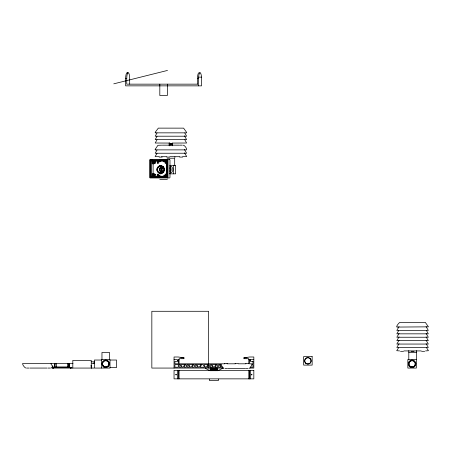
<?xml version="1.0" encoding="UTF-8"?>
<svg xmlns="http://www.w3.org/2000/svg" width="451" height="451" viewBox="0 0 451 451"><rect width="100%" height="100%" fill="white"/><g stroke="black" fill="none" stroke-linecap="round" stroke-linejoin="round"><path stroke-width="0.68" d="M150.296 177.373L150.296 160.054M150.442 177.373L150.442 160.054M167.389 177.367L167.389 160.066M152.235 161.757L152.788 161.193M157.021 132.96L155.195 136.208L186.624 136.208L184.797 132.96M157.021 136.371L155.195 139.613L186.624 139.613L184.414 135.796M157.021 139.776L155.195 143.018L169.886 143.068M157.021 149.997L155.195 153.239L186.624 153.239L184.414 149.428M157.021 153.402L155.099 156.536L159.175 156.694M52.722 366.071L51.515 367.858L50.8 368.067M249.707 368.349L252.38 364.357M399.039 326.62L396.824 330.431L428.326 330.431L426.11 326.62M398.656 330.594L396.824 333.836L428.326 333.841L426.494 330.594M399.039 333.43L396.824 337.247L428.326 337.247L426.11 333.43M399.039 336.841L396.824 340.652L428.326 340.652L426.11 336.841M399.039 340.246L396.824 344.057L428.326 344.062L426.11 340.246M399.039 343.651L396.824 347.467L428.326 347.467L426.11 343.651M398.656 347.631L396.705 350.692L399.597 350.923M162.044 172.699C159.034 171.786 159.034 167.377 162.044 166.47M162.89 166.74C160.748 167.648 160.748 171.515 162.89 172.423M155.589 149.755L155.195 149.833L155.116 149.439L157.923 145.307L161.74 145.166M397.218 326.947C395.313 327.364 398.938 322.628 399.952 322.358L425.293 322.364L428.444 326.845L396.965 327.071M103.104 366.449L103.476 366.071M310.153 358.579L310.53 358.201M414.356 361.544L414.734 361.166M161.994 171.848L160.99 172.581M152.404 161.717L153.199 161.238L153.994 161.717L153.994 162.664L153.199 163.138L152.404 162.664L152.404 161.717L153.419 161.238L154.067 161.627M153.199 163.798L154.546 162.991L155.426 162.991L155.426 161.193M155.426 162.991L154.084 163.798L152.235 163.798L152.235 161.768M165.545 161.717C167.744 160.742 164.874 161.537 165.545 162.664L166.56 163.138L165.545 162.664M152.404 174.762L153.199 174.289L153.994 174.762L153.994 175.715L153.199 176.189L152.404 175.715L152.404 174.762L153.419 174.289M153.199 176.189L154.067 175.805M166.34 173.635L164.998 174.436L164.998 176.24M166.34 176.189L165.545 175.715L165.545 174.762L166.34 174.289M165.545 174.762L166.56 174.289M218.261 370.48L222.337 368.49L222.337 368.067M167.535 177.367L150.211 177.35M151.085 160.635L150.735 160.906L150.814 176.724L166.774 176.809M166.695 176.798L166.763 160.663M155.477 132.819L155.116 132.408L158.318 128.129L183.596 128.14L186.748 132.543L186.488 132.848L155.33 132.848M154.022 161.712L153.622 162.253L154.022 162.67M154.022 174.762L153.622 175.18L154.022 175.721M113.776 83.835L167.496 70.441M172.536 143.068L186.624 143.018L184.797 139.776M155.33 149.879L186.488 149.879C187.543 149.54 184.634 144.878 183.1 145.166M182.644 156.694L186.72 156.536L184.414 152.833M53.838 363.348L22.815 363.348C21.744 363.703 24.698 368.168 26.045 368.067M425.558 350.923L428.444 350.692L426.494 347.631M253.823 359.548L250.418 359.548L250.418 360.4L249.566 360.4L249.566 359.548L248.715 359.548L248.715 358.697L243.89 358.697L243.89 357.846L249.566 356.995L253.823 356.995L253.823 368.067L249.623 368.067M166.628 176.809L167.045 176.521L167.045 160.906L166.628 160.624M127.12 72.797L128.214 72.797A5.677 1.471 -90 0 1 129.685 78.474L129.685 84.157M127.498 72.989A5.677 1.471 -90 0 0 125.649 78.474L125.649 85.859L201.535 85.859L201.535 78.474A5.677 1.471 -90 0 0 200.064 72.797L198.97 72.797A5.677 1.471 -90 0 0 197.499 78.474L197.499 84.157M198.598 77.138L201.535 77.138M125.649 78.474L126.748 78.474A5.677 1.471 90 0 1 128.214 72.797M197.499 78.474L198.598 78.474A5.677 1.471 -90 0 1 200.064 72.797M197.634 84.157L126.748 84.157L126.748 78.474M162.309 145.166L179.509 145.166M180.079 145.166L182.21 145.166M161.407 156.694L166.87 156.694M169.886 156.694L179.763 156.694M159.18 157.089L162.168 157.089M166.673 157.089L169.661 157.089M174.396 157.089L175.146 157.089M179.645 157.089L182.638 157.089M167.135 158.228L174.684 158.228L174.684 165.325M159.812 159.643L167.36 159.643M150.189 160.116L167.535 160.066M151.006 160.624L166.842 160.635M166.171 161.193L151.829 161.193A0.569 0.547 -90 0 0 151.282 161.757L151.282 175.67A0.569 0.547 -90 0 0 151.829 176.24L166.171 176.24M166.622 161.712L166.098 162.129L166.622 162.67M152.404 162.664L153.199 163.138M169.931 165.325L175.659 165.325L175.659 173.844L169.491 173.844M159.75 173.844L161.12 173.844M153.199 173.635L154.546 174.436L155.426 174.436L155.426 176.24M166.622 174.762L166.098 175.174L166.622 175.721M152.404 175.715L153.419 176.189M165.545 175.715L166.56 176.189M159.812 179.521L167.36 179.521M403.904 350.923L421.251 350.923M400.488 351.318L403.476 351.318M411.081 351.318L414.069 351.318M421.674 351.318L424.667 351.318M408.798 352.451L416.352 352.451M180.828 357.846L183.98 357.846L183.98 358.697L179.154 358.697L179.154 359.548L178.303 359.548L178.387 360.484L177.367 360.484L177.452 359.548L174.047 359.548M243.89 357.846L247.041 357.846M416.352 359.548L407.834 359.548L407.834 368.067L416.352 368.067L416.352 350.557M101.486 360.028L94.389 360.028L94.389 367.582M110.078 360.028L116.533 360.028L116.533 367.582L110.078 367.582M177.452 360.4L178.303 360.4M91.147 361.82L94.535 361.82M93.425 362.954L94.535 362.954M55.777 363.348L73 363.348M91.88 363.348L94.315 363.348M224.463 363.523L227.456 363.523M235.056 363.523L238.049 363.523M245.654 363.523L248.642 363.523M54.503 363.81L54.503 367.497L54.453 363.81L56.347 363.81L56.347 366.928M224.852 363.805L179.07 363.805L179.07 359.548M226.966 363.805L235.416 363.805M238.235 363.805L245.981 363.805M221.362 364.662L220.094 364.662L221.571 367.215L222.422 367.215M251.607 364.662L252.972 364.662L252.972 367.215L250.249 367.215M54.436 366.928L69.313 366.928M71.083 367.497L71.083 368.067L71.1 367.497L52.649 367.497L52.671 368.067L110.005 368.067L110.005 359.548L101.486 359.548L101.486 368.067M26.761 368.067L28.898 368.067M29.805 368.067L47.045 368.067M47.953 368.067L50.084 368.067M223.73 368.067L151.835 368.067L151.835 311.286L208.616 311.286L208.616 368.067M216.063 368.636L216.914 368.636L216.914 370.761M224.891 368.636L227.022 368.636M227.631 368.636L245.479 368.636M246.083 368.636L248.213 368.636M152.788 176.24L152.258 175.817L152.235 173.635L154.084 173.635L155.426 174.436M183.98 357.846L178.303 356.995L174.047 356.995L174.047 368.067M209.608 370.48L205.532 368.49L205.532 368.067M166.34 163.798L164.998 162.991L164.998 161.193M160.99 166.582L161.994 167.315M414.356 366.071L414.734 366.449M305.248 358.201L305.626 358.579M108.009 366.071L108.381 366.449M51.459 363.478C49.351 363.224 54.047 367.272 53.663 367.785M220.725 364.357L223.397 368.349M91.063 365.225L91.35 368.067M408.798 350.557L408.798 359.548M250.502 359.548L250.502 360.484L249.482 360.484L249.482 359.548M250.502 370.339L250.502 378.857M249.566 370.339L249.566 378.857M249.482 370.339L249.482 378.857M248.8 359.548L248.8 363.805M248.8 370.339L248.8 378.857M218.391 379.139L218.391 380.559L209.478 380.559L209.478 379.139M217.681 368.067L217.681 370.761M216.999 368.067L216.999 370.761M215.978 368.067L216.063 370.761M215.296 368.067L215.296 370.761M215.212 370.761L215.212 368.636L214.36 368.636L214.36 370.761M214.276 368.067L214.276 370.761M213.594 368.067L213.594 370.761M213.509 370.761L213.509 368.636L212.658 368.636L212.658 370.761M212.573 368.067L212.573 370.761M211.891 368.067L211.891 370.761M211.807 370.761L211.807 368.636L210.955 368.636L210.955 370.761M210.871 368.067L210.871 370.761M210.189 368.067L210.189 370.761M198.598 78.474L198.598 85.859M179.07 370.339L179.07 378.857M178.387 370.339L178.303 378.857M177.367 370.339L177.367 378.857M173.455 165.325L173.455 173.844M172.654 143.029L172.654 145.786M171.566 143.39L171.566 144.81M171.386 143.39L171.369 144.81M170.997 143.39L170.997 144.81M170.816 143.39L170.799 144.81M170.427 143.39L170.427 144.81M170.23 143.39L170.23 144.81M169.711 143.029L169.711 145.786M169.311 143.39L169.311 144.81M169.164 143.029L169.164 145.786M167.36 84.157L167.36 95.511L159.812 95.511L159.812 84.157M165.765 161.717L165.765 162.664M165.765 174.762L165.765 175.715M164.925 161.193L164.925 161.757L163.555 161.757L163.555 161.193M164.925 176.24L164.925 175.67L163.555 175.67L163.555 176.24M164.508 175.67L164.508 176.24M160.122 161.193L160.122 161.757L157.794 161.757L157.794 163.177M160.122 176.24L160.122 175.67L157.794 175.67L157.794 174.249M159.164 161.193L159.164 161.757M159.164 175.67L159.164 176.24M158.752 161.757L158.752 163.177L157.247 163.177L157.247 161.193M158.752 175.67L158.752 174.249L157.247 174.249L157.247 176.24M154.546 161.193L154.546 162.991M154.546 174.436L154.546 176.24M153.12 163.149L153.12 173.584M152.624 161.717L152.624 162.664M152.624 174.762L152.624 175.715M109.52 359.548L109.52 352.451L101.965 352.451L101.965 359.548M91.265 368.067L91.265 360.4L72.808 360.4L72.808 368.067M70.914 367.497L70.914 368.067M70.779 367.497L70.779 368.067M70.621 367.497L70.621 368.067M70.457 367.497L70.457 368.067M69.313 367.497L69.313 363.81L67.402 363.81L67.402 366.928M69.251 363.81L69.296 367.497M69.172 363.81L69.172 367.497M69.071 363.81L69.071 367.497M68.958 363.81L68.958 367.497M68.823 363.81L68.828 367.497M54.932 363.81L54.926 367.497M54.797 363.81L54.797 367.497M54.678 363.81L54.678 367.497M54.577 363.81L54.577 367.497M53.297 367.497L53.297 368.067M53.128 367.497L53.128 368.067M52.97 367.497L52.97 368.067M52.84 367.497L52.84 368.067M52.733 367.497L52.733 368.067M161.199 173.116A3.777 3.647 -90 0 1 160.793 172.925M160.793 166.239A3.777 3.647 -90 0 1 161.199 166.053M162.118 172.767A3.208 3.101 -90 0 1 162.118 166.396M163.11 172.423A3.208 3.101 -90 0 1 163.11 166.74M169.796 168.246A3.777 3.647 -90 0 1 169.796 170.923M162.935 172.22A3.208 3.101 -90 0 1 162.935 166.943M160.579 167.18A3.208 0.829 -90 0 1 160.579 171.983M163.51 171.921A2.638 2.548 -90 0 1 163.51 167.248M167.372 159.485A0.648 0.626 -90 0 1 167.998 160.133L167.998 177.294A0.648 0.626 -90 0 1 167.372 177.942M165.805 161.193A0.569 0.547 -90 0 1 166.351 161.757L166.351 175.67A0.569 0.547 -90 0 1 165.805 176.24M151.705 159.812A0.648 0.626 -90 0 1 152.241 159.485M162.535 166.16A3.862 3.732 -90 0 1 163.871 167.389M163.871 171.775A3.862 3.732 -90 0 1 162.535 173.004M161.249 173.415A3.862 3.732 -90 0 1 159.908 173.331M159.479 173.195A3.862 3.732 -90 0 1 158.679 172.761M157.309 170.952A3.862 3.732 -90 0 1 157.095 170.05M157.095 169.119A3.862 3.732 -90 0 1 157.495 167.789M158.679 166.402A3.862 3.732 -90 0 1 159.479 165.968M159.908 165.833A3.862 3.732 -90 0 1 161.249 165.748M169.926 166.757A3.777 3.647 -90 0 1 169.926 172.412M169.824 167.456A3.208 3.101 -90 0 1 169.824 171.707M169.779 165.833A3.777 3.647 -90 0 1 169.779 173.331M152.957 162.129C153.752 163.871 154.169 160.657 152.957 162.129M102.557 363.421C101.87 367.503 108.618 368.32 108.928 364.194C109.616 360.112 102.867 359.295 102.557 363.421M304.701 360.456C304.019 364.538 310.762 365.355 311.072 361.228C311.759 357.147 305.011 356.329 304.701 360.456M408.91 363.421C408.223 367.503 414.971 368.32 415.281 364.194C415.969 360.112 409.22 359.295 408.91 363.421M175.76 374.488C176.285 376.111 177.029 373.338 175.76 374.488M251.286 374.488C251.805 376.111 252.549 373.338 251.286 374.488M152.99 175.056C153.317 176.955 154.535 173.962 152.99 175.056M184.662 364.662L183.185 367.215L182.334 367.215L180.857 364.662L184.662 364.662M185.513 364.662L184.036 367.215L186.364 367.215L186.364 364.662L185.513 364.662M192.724 364.662L191.247 367.215L190.395 367.215L188.918 364.662L192.724 364.662M193.575 364.662L192.098 367.215L194.426 367.215L194.426 364.662L193.575 364.662M200.785 364.662L199.308 367.215L198.457 367.215L196.98 364.662L200.785 364.662M201.636 364.662L200.159 367.215L204.596 367.215L203.119 364.662L201.636 364.662M207.776 364.662L206.299 367.215L205.447 367.215L203.97 364.662L207.776 364.662M208.627 364.662L207.15 367.215L209.478 367.215L209.478 364.662L208.627 364.662M215.837 364.662L214.36 367.215L213.509 367.215L212.032 364.662L215.837 364.662M216.689 364.662L215.212 367.215L217.54 367.215L217.54 364.662L216.689 364.662M171.938 143.39L169.858 143.39L169.858 144.81L171.938 144.81L171.938 143.39M172.507 143.39L172.141 143.39L172.141 144.81L172.507 144.81L172.507 143.39M169.356 159.491L150.256 159.491A0.648 0.626 -90 0 0 149.636 160.133L149.636 177.294A0.648 0.626 -90 0 0 150.256 177.942L169.356 177.942A0.648 0.626 -90 0 0 169.982 177.294L169.982 160.133A0.648 0.626 -90 0 0 169.356 159.485M312.148 356.583L303.63 356.583L303.63 365.101L312.148 365.101L312.148 356.583M178.303 361.336L174.898 361.336L174.898 363.805L178.303 363.805L178.303 361.336M252.972 361.336L249.566 361.336L249.566 363.805L252.972 363.805L252.972 361.336M178.303 364.662L174.898 364.662L174.898 367.215L178.303 367.215L178.303 364.662M180.005 364.662L179.154 364.662L179.154 367.215L181.482 367.215L180.005 364.662M188.067 364.662L187.216 364.662L187.216 367.215L189.544 367.215L188.067 364.662M196.129 364.662L195.277 364.662L195.277 367.215L197.606 367.215L196.129 364.662M211.181 364.662L210.329 364.662L210.329 367.215L212.658 367.215L211.181 364.662M219.242 364.662L218.391 364.662L218.391 367.215L220.719 367.215L219.242 364.662M253.823 370.339L174.047 370.339L174.047 378.857L253.823 378.857L253.823 370.339M410.489 366.584A3.208 3.208 0 0 0 415.303 363.805A3.208 3.208 0 0 0 410.489 361.031A3.208 3.208 0 0 0 410.489 366.584M410.207 367.08A3.777 3.777 0 0 0 415.873 363.805A3.777 3.777 0 0 0 410.207 360.535A3.777 3.777 0 0 0 410.207 367.08M163.572 171.854A3.777 3.647 -90 0 0 161.092 165.833A3.777 3.647 -90 0 0 157.298 171.064A3.777 3.647 -90 0 0 163.572 171.854M163.132 171.51A3.208 3.101 -90 0 0 161.024 166.396A3.208 3.101 -90 0 0 157.799 170.839A3.208 3.101 -90 0 0 163.132 171.51M163.634 171.904A3.862 3.732 -90 0 0 161.103 165.748A3.862 3.732 -90 0 0 157.219 171.098A3.862 3.732 -90 0 0 163.634 171.904M104.142 366.584A3.208 3.208 0 0 0 108.95 363.805A3.208 3.208 0 0 0 104.142 361.031A3.208 3.208 0 0 0 104.142 366.584M103.831 367.08A3.777 3.777 0 0 0 109.497 363.805A3.777 3.777 0 0 0 103.831 360.535A3.777 3.777 0 0 0 103.831 367.08M305.958 363.405A3.208 3.208 0 0 0 311.072 361.228A3.208 3.208 0 0 0 306.629 357.891A3.208 3.208 0 0 0 305.958 363.405"/></g></svg>
